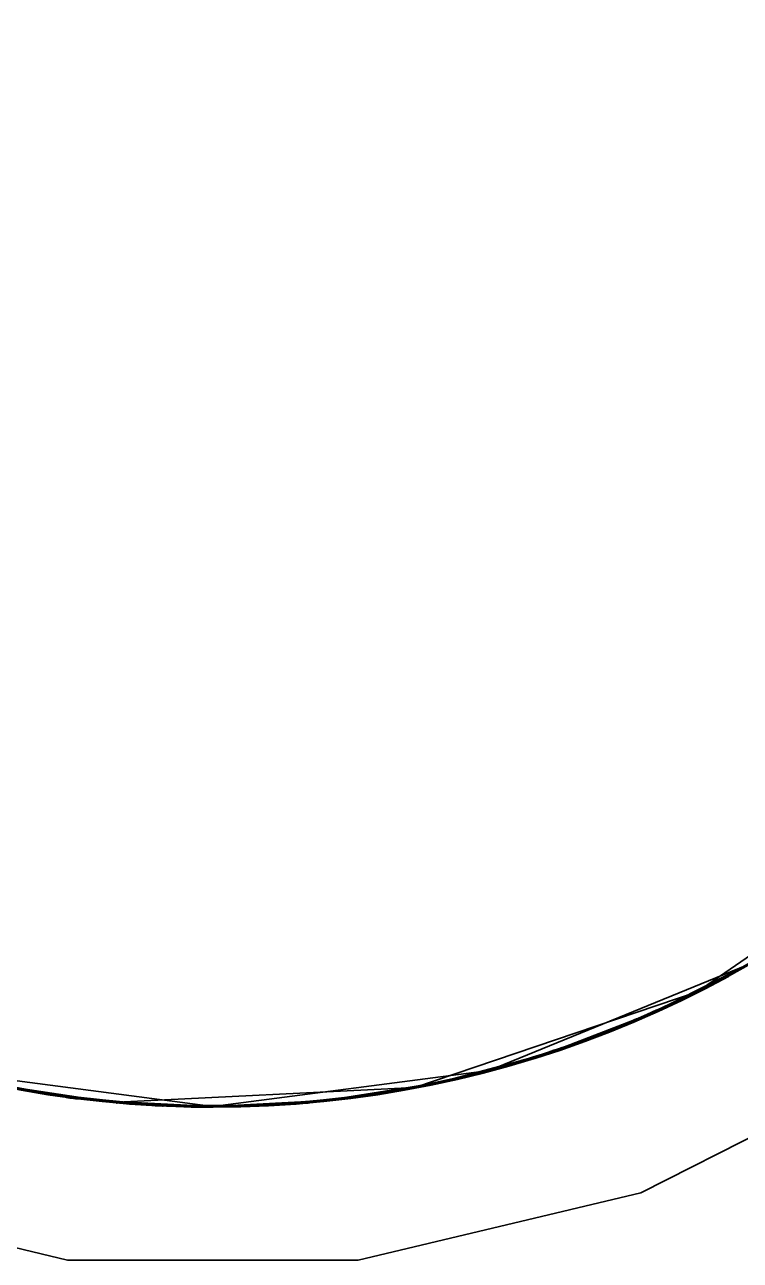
# Model space of a CAD drawing. Header units: millimetres. Extents: x 0 to 2382, y 0 to 420.
# Drawn here: x 185.456 to 185.5884, y 120.0622 to 120.2906 of the extents above; entities that cross this region are included whole.
import ezdxf

# ---------------------------------------------------------------- set-up
doc = ezdxf.new("R2010")
doc.units = ezdxf.units.MM
doc.linetypes.add('IRAM-E-TRAZOS', pattern=[5, 4, -1])
doc.layers.add('01-VISIBLE', color=7, linetype='CONTINUOUS', lineweight=70)
doc.layers.add('02-OCULTA', color=4, linetype='IRAM-E-TRAZOS', lineweight=35)

msp = doc.modelspace()

# ---------------------------------------------------------------- linework, layer by layer
at = {"layer": '01-VISIBLE'}
for points in [[(185.58044, 120.11182), (185.58044, 120.11182), (185.58044, 120.11182), (185.58044, 120.11182), (185.58044, 120.11182), (185.58044, 120.11182), (185.58044, 120.11182)], [(185.58054, 120.11187), (185.58054, 120.11187), (185.58054, 120.11187), (185.58054, 120.11187), (185.58054, 120.11187), (185.58054, 120.11187), (185.58054, 120.11187)], [(185.58063, 120.11191), (185.58063, 120.11191), (185.58063, 120.11191), (185.58063, 120.11191), (185.58063, 120.11191), (185.58063, 120.11191), (185.58063, 120.11191)], [(185.57306, 120.10831), (185.57211, 120.10789), (185.57117, 120.10747), (185.57022, 120.10706), (185.56928, 120.10665), (185.56833, 120.10625), (185.56738, 120.10585)], [(185.56732, 120.10583), (185.56731, 120.10583), (185.5673, 120.10582), (185.56729, 120.10581), (185.56728, 120.10581), (185.56726, 120.1058), (185.56725, 120.1058)], [(185.55546, 120.10135), (185.55495, 120.10118), (185.55444, 120.10101), (185.55393, 120.10084), (185.55343, 120.10067), (185.55292, 120.10051), (185.55241, 120.10034)], [(185.55548, 120.10136), (185.55548, 120.10136), (185.55548, 120.10136), (185.55547, 120.10136), (185.55547, 120.10136), (185.55546, 120.10136), (185.55546, 120.10136)], [(185.54732, 120.09877), (185.54732, 120.09877), (185.54732, 120.09877), (185.54732, 120.09877), (185.54732, 120.09877), (185.54732, 120.09877), (185.54732, 120.09877)], [(185.5488, 120.09921), (185.54857, 120.09914), (185.54833, 120.09907), (185.5481, 120.099), (185.54787, 120.09893), (185.54764, 120.09886), (185.54741, 120.09879)], [(185.55241, 120.10034), (185.55181, 120.10015), (185.55121, 120.09996), (185.55061, 120.09977), (185.55, 120.09958), (185.5494, 120.09939), (185.5488, 120.09921)], [(185.45602, 120.09369), (185.45602, 120.09369), (185.45602, 120.09369), (185.45602, 120.09369), (185.45602, 120.09369), (185.45602, 120.09369), (185.45602, 120.09369)], [(185.46371, 120.09248), (185.46371, 120.09248), (185.46372, 120.09248), (185.46372, 120.09248), (185.46372, 120.09248), (185.46372, 120.09248), (185.46372, 120.09248)], [(185.46374, 120.09248), (185.46409, 120.09243), (185.46443, 120.09238), (185.46478, 120.09234), (185.46513, 120.09229), (185.46547, 120.09225), (185.46582, 120.0922)], [(185.46585, 120.0922), (185.46585, 120.0922), (185.46585, 120.0922), (185.46585, 120.0922), (185.46585, 120.0922), (185.46585, 120.0922), (185.46585, 120.0922)], [(185.47228, 120.0915), (185.47228, 120.0915), (185.47228, 120.0915), (185.47228, 120.0915), (185.47228, 120.0915), (185.47228, 120.0915), (185.47228, 120.0915)], [(185.47234, 120.09149), (185.47234, 120.09149), (185.47234, 120.09149), (185.47234, 120.09149), (185.47234, 120.09149), (185.47234, 120.09149), (185.47234, 120.09149)], [(185.4725, 120.09148), (185.4725, 120.09148), (185.4725, 120.09148), (185.4725, 120.09148), (185.4725, 120.09148), (185.4725, 120.09148), (185.4725, 120.09148)], [(185.47267, 120.09146), (185.47267, 120.09146), (185.47267, 120.09146), (185.47267, 120.09146), (185.47267, 120.09146), (185.47267, 120.09146), (185.47267, 120.09146)], [(185.47283, 120.09145), (185.47283, 120.09145), (185.47283, 120.09145), (185.47283, 120.09145), (185.47283, 120.09145), (185.47283, 120.09145), (185.47283, 120.09145)], [(185.473, 120.09143), (185.47301, 120.09143), (185.47302, 120.09143), (185.47303, 120.09143), (185.47303, 120.09143), (185.47304, 120.09143), (185.47305, 120.09143)], [(185.5161, 120.09223), (185.51608, 120.09223), (185.51606, 120.09223), (185.51605, 120.09223), (185.51603, 120.09222), (185.51601, 120.09222), (185.516, 120.09222)], [(185.52578, 120.09371), (185.52577, 120.0937), (185.52577, 120.0937), (185.52576, 120.0937), (185.52575, 120.0937), (185.52574, 120.0937), (185.52574, 120.0937)], [(185.47307, 120.09142), (185.47308, 120.09142), (185.47309, 120.09142), (185.4731, 120.09142), (185.47311, 120.09142), (185.47312, 120.09142), (185.47313, 120.09142)], [(185.47874, 120.091), (185.47874, 120.091), (185.47873, 120.091), (185.47873, 120.091), (185.47872, 120.091), (185.47871, 120.091), (185.47871, 120.091)], [(185.47879, 120.091), (185.47878, 120.091), (185.47877, 120.091), (185.47877, 120.091), (185.47876, 120.091), (185.47875, 120.091), (185.47875, 120.091)], [(185.47892, 120.09099), (185.47892, 120.09099), (185.47892, 120.09099), (185.47892, 120.09099), (185.47892, 120.09099), (185.47892, 120.09099), (185.47892, 120.09099)], [(185.47905, 120.09098), (185.47905, 120.09098), (185.47905, 120.09098), (185.47905, 120.09098), (185.47905, 120.09098), (185.47905, 120.09098), (185.47905, 120.09098)], [(185.47919, 120.09097), (185.47919, 120.09097), (185.47919, 120.09097), (185.47919, 120.09097), (185.47919, 120.09097), (185.47919, 120.09097), (185.47919, 120.09097)], [(185.47932, 120.09096), (185.47932, 120.09096), (185.47932, 120.09096), (185.47932, 120.09096), (185.47932, 120.09096), (185.47932, 120.09096), (185.47932, 120.09096)], [(185.47945, 120.09096), (185.47945, 120.09096), (185.47945, 120.09096), (185.47945, 120.09096), (185.47945, 120.09096), (185.47945, 120.09096), (185.47945, 120.09096)], [(185.48158, 120.09085), (185.48125, 120.09086), (185.48092, 120.09088), (185.48058, 120.0909), (185.48025, 120.09091), (185.47992, 120.09093), (185.47959, 120.09095)], [(185.4816, 120.09085), (185.48159, 120.09085), (185.48159, 120.09085), (185.48159, 120.09085), (185.48159, 120.09085), (185.48159, 120.09085), (185.48159, 120.09085)], [(185.48173, 120.09084), (185.48173, 120.09084), (185.48173, 120.09084), (185.48173, 120.09084), (185.48173, 120.09084), (185.48173, 120.09084), (185.48173, 120.09084)], [(185.48186, 120.09083), (185.48186, 120.09083), (185.48186, 120.09083), (185.48186, 120.09083), (185.48186, 120.09083), (185.48186, 120.09083), (185.48186, 120.09083)], [(185.482, 120.09083), (185.482, 120.09083), (185.482, 120.09083), (185.482, 120.09083), (185.482, 120.09083), (185.482, 120.09083), (185.482, 120.09083)], [(185.48226, 120.09082), (185.48226, 120.09082), (185.48226, 120.09082), (185.48226, 120.09082), (185.48226, 120.09082), (185.48226, 120.09082), (185.48226, 120.09082)], [(185.4824, 120.09081), (185.4824, 120.09081), (185.4824, 120.09081), (185.4824, 120.09081), (185.4824, 120.09081), (185.4824, 120.09081), (185.4824, 120.09081)], [(185.48276, 120.0908), (185.48272, 120.0908), (185.48268, 120.0908), (185.48265, 120.0908), (185.48261, 120.0908), (185.48257, 120.0908), (185.48253, 120.09081)], [(185.49092, 120.09063), (185.48956, 120.09064), (185.4882, 120.09065), (185.48684, 120.09067), (185.48548, 120.0907), (185.48412, 120.09075), (185.48277, 120.0908)], [(185.50804, 120.09137), (185.50803, 120.09137), (185.50802, 120.09137), (185.50801, 120.09137), (185.508, 120.09137), (185.50799, 120.09137), (185.50798, 120.09137)], [(185.50841, 120.0914), (185.50835, 120.0914), (185.50829, 120.09139), (185.50823, 120.09139), (185.50817, 120.09138), (185.50811, 120.09138), (185.50805, 120.09137)], [(185.50845, 120.09141), (185.50845, 120.09141), (185.50844, 120.09141), (185.50843, 120.09141), (185.50842, 120.09141), (185.50842, 120.09141), (185.50841, 120.0914)], [(185.50854, 120.09142), (185.50854, 120.09142), (185.50854, 120.09142), (185.50854, 120.09142), (185.50854, 120.09142), (185.50854, 120.09142), (185.50854, 120.09142)]]:
    msp.add_lwpolyline(points, dxfattribs=at)
msp.add_circle((185.49085, 120.29063), 0.2, dxfattribs=at)
at = {"layer": '02-OCULTA'}
for points in [[(185.29085, 120.29063), (185.29767, 120.23887), (185.31765, 120.19063), (185.34943, 120.14921), (185.39085, 120.11743), (185.43909, 120.09745), (185.49085, 120.09063)], [(185.49085, 120.09063), (185.43909, 120.09745), (185.39085, 120.11743), (185.34943, 120.14921), (185.31765, 120.19063), (185.29767, 120.23887), (185.29085, 120.29063)], [(185.47313, 120.09142), (185.5282, 120.09415), (185.58044, 120.11182), (185.62586, 120.14308), (185.66102, 120.18555), (185.68325, 120.23602), (185.69085, 120.29063)], [(185.49085, 120.09063), (185.54195, 120.09727), (185.58966, 120.11675), (185.63081, 120.14777), (185.66267, 120.18827), (185.68312, 120.23557), (185.69081, 120.28653)], [(185.29085, 120.17705), (185.32268, 120.13373), (185.3637, 120.09897), (185.41167, 120.07469), (185.46397, 120.06221), (185.51773, 120.06221), (185.57003, 120.07469), (185.618, 120.09897), (185.65902, 120.13373), (185.69085, 120.17705)], [(185.29085, 120.17705), (185.32268, 120.13373), (185.3637, 120.09897), (185.41167, 120.07469), (185.46397, 120.06221), (185.51773, 120.06221), (185.57003, 120.07469), (185.618, 120.09897), (185.65902, 120.13373), (185.69085, 120.17705)], [(185.49085, 120.09063), (185.51173, 120.09172), (185.53238, 120.09499), (185.55257, 120.10039), (185.57209, 120.10788), (185.59072, 120.11735), (185.60827, 120.12873)], [(185.59322, 120.11882), (185.59115, 120.1176), (185.58908, 120.11641), (185.58699, 120.11525), (185.58488, 120.11411), (185.58276, 120.113), (185.58063, 120.11191)], [(185.58044, 120.11182), (185.57922, 120.11121), (185.57799, 120.11062), (185.57676, 120.11003), (185.57553, 120.10944), (185.5743, 120.10887), (185.57306, 120.10831)], [(185.58054, 120.11187), (185.58052, 120.11186), (185.58051, 120.11185), (185.58049, 120.11184), (185.58047, 120.11184), (185.58046, 120.11183), (185.58044, 120.11182)], [(185.58063, 120.11191), (185.58061, 120.11191), (185.5806, 120.1119), (185.58059, 120.11189), (185.58057, 120.11189), (185.58056, 120.11188), (185.58054, 120.11187)], [(185.56725, 120.1058), (185.56531, 120.10501), (185.56336, 120.10424), (185.5614, 120.10349), (185.55944, 120.10276), (185.55746, 120.10205), (185.55548, 120.10136)], [(185.56738, 120.10585), (185.56737, 120.10585), (185.56736, 120.10584), (185.56735, 120.10584), (185.56734, 120.10584), (185.56733, 120.10583), (185.56732, 120.10583)], [(185.55546, 120.10136), (185.55546, 120.10135), (185.55546, 120.10135), (185.55546, 120.10135), (185.55546, 120.10135), (185.55546, 120.10135), (185.55546, 120.10135)], [(185.54732, 120.09877), (185.54377, 120.09776), (185.5402, 120.09682), (185.53662, 120.09594), (185.53302, 120.09513), (185.52941, 120.09438), (185.52578, 120.09371)], [(185.54741, 120.09879), (185.54739, 120.09879), (185.54738, 120.09879), (185.54736, 120.09878), (185.54735, 120.09878), (185.54733, 120.09877), (185.54732, 120.09877)], [(185.5488, 120.09921), (185.5488, 120.09921), (185.5488, 120.09921), (185.5488, 120.09921), (185.5488, 120.09921), (185.5488, 120.09921), (185.5488, 120.09921)], [(185.55241, 120.10034), (185.55241, 120.10034), (185.55241, 120.10034), (185.55241, 120.10034), (185.55241, 120.10034), (185.55241, 120.10034), (185.55241, 120.10034)], [(185.47871, 120.091), (185.47471, 120.09128), (185.47073, 120.09165), (185.46675, 120.09209), (185.46277, 120.09261), (185.45882, 120.09321), (185.45487, 120.0939)], [(185.45602, 120.09369), (185.4573, 120.09347), (185.45858, 120.09325), (185.45986, 120.09305), (185.46114, 120.09285), (185.46243, 120.09266), (185.46371, 120.09248)], [(185.46372, 120.09248), (185.46372, 120.09248), (185.46373, 120.09248), (185.46373, 120.09248), (185.46373, 120.09248), (185.46374, 120.09248), (185.46374, 120.09248)], [(185.46582, 120.0922), (185.46582, 120.0922), (185.46583, 120.0922), (185.46584, 120.0922), (185.46584, 120.0922), (185.46585, 120.0922), (185.46585, 120.0922)], [(185.46585, 120.0922), (185.46692, 120.09207), (185.46799, 120.09194), (185.46906, 120.09182), (185.47013, 120.09171), (185.4712, 120.0916), (185.47228, 120.0915)], [(185.47228, 120.0915), (185.47229, 120.0915), (185.4723, 120.09149), (185.47231, 120.09149), (185.47232, 120.09149), (185.47233, 120.09149), (185.47234, 120.09149)], [(185.47234, 120.09149), (185.47237, 120.09149), (185.4724, 120.09149), (185.47242, 120.09148), (185.47245, 120.09148), (185.47248, 120.09148), (185.4725, 120.09148)], [(185.4725, 120.09148), (185.47253, 120.09147), (185.47256, 120.09147), (185.47259, 120.09147), (185.47261, 120.09147), (185.47264, 120.09146), (185.47267, 120.09146)], [(185.47267, 120.09146), (185.4727, 120.09146), (185.47272, 120.09146), (185.47275, 120.09145), (185.47278, 120.09145), (185.4728, 120.09145), (185.47283, 120.09145)], [(185.47283, 120.09145), (185.47286, 120.09144), (185.47289, 120.09144), (185.47291, 120.09144), (185.47294, 120.09144), (185.47297, 120.09143), (185.473, 120.09143)], [(185.516, 120.09222), (185.51476, 120.09207), (185.51351, 120.09192), (185.51227, 120.09178), (185.51103, 120.09165), (185.50978, 120.09153), (185.50854, 120.09142)], [(185.52574, 120.0937), (185.52414, 120.09342), (185.52253, 120.09316), (185.52093, 120.09291), (185.51932, 120.09267), (185.51771, 120.09244), (185.5161, 120.09223)], [(185.47305, 120.09143), (185.47306, 120.09143), (185.47306, 120.09143), (185.47306, 120.09142), (185.47306, 120.09142), (185.47307, 120.09142), (185.47307, 120.09142)], [(185.47875, 120.091), (185.47875, 120.091), (185.47875, 120.091), (185.47875, 120.091), (185.47875, 120.091), (185.47875, 120.091), (185.47874, 120.091)], [(185.47892, 120.09099), (185.4789, 120.09099), (185.47887, 120.09099), (185.47885, 120.09099), (185.47883, 120.09099), (185.47881, 120.091), (185.47879, 120.091)], [(185.47905, 120.09098), (185.47903, 120.09098), (185.47901, 120.09098), (185.47898, 120.09098), (185.47896, 120.09099), (185.47894, 120.09099), (185.47892, 120.09099)], [(185.47919, 120.09097), (185.47916, 120.09097), (185.47914, 120.09098), (185.47912, 120.09098), (185.4791, 120.09098), (185.47907, 120.09098), (185.47905, 120.09098)], [(185.47932, 120.09096), (185.4793, 120.09097), (185.47927, 120.09097), (185.47925, 120.09097), (185.47923, 120.09097), (185.47921, 120.09097), (185.47919, 120.09097)], [(185.47945, 120.09096), (185.47943, 120.09096), (185.47941, 120.09096), (185.47939, 120.09096), (185.47936, 120.09096), (185.47934, 120.09096), (185.47932, 120.09096)], [(185.47959, 120.09095), (185.47956, 120.09095), (185.47954, 120.09095), (185.47952, 120.09095), (185.4795, 120.09095), (185.47948, 120.09096), (185.47945, 120.09096)], [(185.48159, 120.09085), (185.48159, 120.09085), (185.48159, 120.09085), (185.48159, 120.09085), (185.48158, 120.09085), (185.48158, 120.09085), (185.48158, 120.09085)], [(185.48173, 120.09084), (185.48171, 120.09084), (185.48168, 120.09084), (185.48166, 120.09084), (185.48164, 120.09084), (185.48162, 120.09085), (185.4816, 120.09085)], [(185.48186, 120.09083), (185.48184, 120.09084), (185.48182, 120.09084), (185.4818, 120.09084), (185.48177, 120.09084), (185.48175, 120.09084), (185.48173, 120.09084)], [(185.482, 120.09083), (185.48197, 120.09083), (185.48195, 120.09083), (185.48193, 120.09083), (185.48191, 120.09083), (185.48189, 120.09083), (185.48186, 120.09083)], [(185.48226, 120.09082), (185.48222, 120.09082), (185.48218, 120.09082), (185.48213, 120.09082), (185.48209, 120.09082), (185.48204, 120.09083), (185.482, 120.09083)], [(185.4824, 120.09081), (185.48238, 120.09081), (185.48235, 120.09081), (185.48233, 120.09081), (185.48231, 120.09081), (185.48229, 120.09082), (185.48226, 120.09082)], [(185.48253, 120.09081), (185.48251, 120.09081), (185.48249, 120.09081), (185.48247, 120.09081), (185.48244, 120.09081), (185.48242, 120.09081), (185.4824, 120.09081)], [(185.48277, 120.0908), (185.48276, 120.0908), (185.48276, 120.0908), (185.48276, 120.0908), (185.48276, 120.0908), (185.48276, 120.0908), (185.48276, 120.0908)], [(185.50798, 120.09137), (185.50514, 120.09114), (185.5023, 120.09096), (185.49946, 120.09082), (185.49661, 120.09072), (185.49377, 120.09065), (185.49092, 120.09063)], [(185.50805, 120.09137), (185.50805, 120.09137), (185.50805, 120.09137), (185.50805, 120.09137), (185.50805, 120.09137), (185.50805, 120.09137), (185.50804, 120.09137)], [(185.50841, 120.0914), (185.50841, 120.0914), (185.50841, 120.0914), (185.50841, 120.0914), (185.50841, 120.0914), (185.50841, 120.0914), (185.50841, 120.0914)], [(185.50854, 120.09142), (185.50852, 120.09141), (185.50851, 120.09141), (185.5085, 120.09141), (185.50848, 120.09141), (185.50847, 120.09141), (185.50845, 120.09141)]]:
    msp.add_lwpolyline(points, dxfattribs=at)
msp.add_circle((185.49085, 120.29063), 0.2, dxfattribs=at)

doc.saveas('drawing.dxf')
